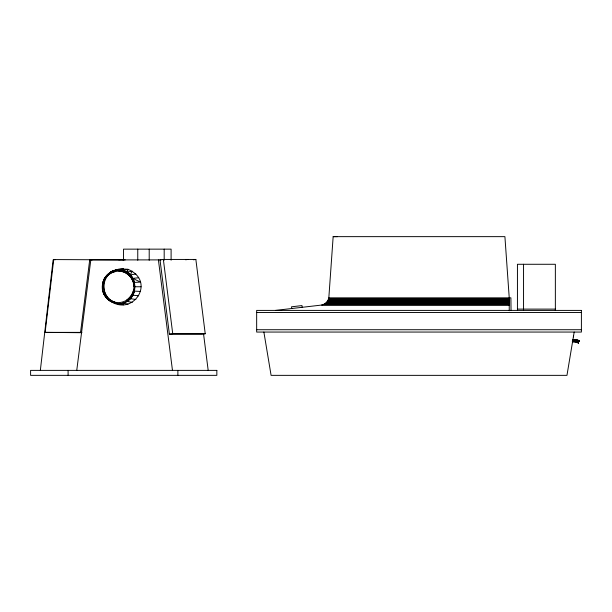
<?xml version="1.0" encoding="UTF-8"?>
<svg xmlns="http://www.w3.org/2000/svg" width="612" height="612" viewBox="0 0 612 612"><rect width="100%" height="100%" fill="white"/><g stroke="black" fill="none" stroke-linecap="round" stroke-linejoin="round"><path stroke-width="0.92" d="M572.687 341.756L578.516 342.116L578.791 340.456M578.202 342.437L577.827 343.041L578.386 342.139L578.355 343.087L578.386 342.139L572.319 341.098M275.423 310.406L321.606 305.059C325.202 304.432 328.2 301.433 328.828 297.837L333.158 236.645L504.908 236.645L509.238 297.837L509.238 310.728M337.487 236.645L333.158 236.645M40.338 370.382L53.129 259.893M81.32 332.706L45.127 332.377L53.711 259.572L125.177 259.893M80.555 332.377L89.75 259.572L92.16 259.893M76.752 370.382L90.813 259.893L160.933 259.893M113.824 302.175C104.3 300.676 100.246 288.573 103.696 280.388C106.978 270.68 119.126 268.354 128.015 269.334C157.368 281.665 131.473 319.326 107.896 299.184C112.409 304.126 117.955 302.756 123.463 304.807M126.432 300.331C104.82 312.334 91.854 273.151 118.797 271.093C128.757 270.917 136.331 281.75 133.34 290.815C132.437 294.739 129.094 298.396 126.432 300.331C130.257 297.853 133.271 293.806 133.753 289.193M114.643 301.9C100.353 298.71 100.353 274.819 114.643 271.629M106.695 297.952C95.992 287.954 106.297 267.528 120.74 270.236C138.205 271.476 140.01 299.367 122.836 303.001L128.015 304.187M572.35 341.718L578.516 342.116L572.373 341.091C580.39 342.468 581.423 339.851 572.694 339.629C581.499 339.476 581.117 343.125 572.824 340.463M573.383 336.852L573.513 336.065M576.94 340.884L578.952 341.221L578.784 340.502L575.946 340.127L579.22 340.769L572.602 340.188L578.768 340.632L578.386 342.911M574.186 332.056L566.964 375.355L271.093 375.355L263.879 332.056M115.523 270.779L118.919 269.334L118.598 269.953L123.035 270.527L123.463 268.722C113.166 268.492 101.707 276.41 102.418 286.76M118.598 303.575C136.881 304.348 141.318 274.719 122.545 270.527L126.99 272.202L128.015 269.334L122.836 270.542L123.463 268.722L122.545 270.527L118.598 269.953M103.306 281.604L104.407 278.376L105.884 277.404M126.783 272.225L128.015 269.334M138.687 295.78L132.781 295.175L134.418 291.121L140.446 291.434M138.687 277.741L132.781 278.376L134.418 282.423L140.446 282.094L132.781 278.376L130.18 274.895L132.253 271.139C125.07 273.771 117.428 266.801 110.405 272.225M132.253 302.389L126.783 301.326L130.18 298.656L132.781 295.175M110.604 272.202L112.233 271.774M576.443 341.244L579.296 340.647L576.665 341.198M130.18 274.895L135.895 274.008M118.682 259.779L123.823 259.442M185.612 259.779L187.892 259.442M163.358 259.442L160.015 259.893L169.386 334.175L201.883 334.175L205.227 333.731L195.855 259.442L163.358 259.442L172.729 333.731L205.227 333.731M193.354 259.779L195.855 259.442M169.386 334.175L172.729 333.731M135.175 286.76L141.043 286.76M102.977 291.113L104.614 295.168L107.215 298.648M130.379 298.648L135.895 299.52M118.797 271.093L122.752 271.629M122.545 271.629L126.432 273.197M126.233 273.197L129.392 275.683L132.016 278.927M131.817 278.927L133.546 282.706M328.828 297.837L510.898 297.837L511.035 310.406M328.621 298.717L509.238 298.717M328.323 299.574L509.238 299.574M327.94 300.393L509.238 300.393M327.481 301.173L509.238 301.173M326.946 301.9L509.238 301.9M326.341 302.573L509.238 302.573M325.668 303.177L509.238 303.177M324.941 303.713L509.238 303.713M324.161 304.172L509.238 304.172M323.343 304.554L509.238 304.554M322.486 304.845L509.238 304.845M321.606 305.059L509.238 305.059M517.438 309.106L555.359 309.106M256.665 312.525L581.4 312.525M256.665 329.723L581.4 329.723M45.127 332.377L81.962 332.377M579.22 340.769L572.648 340.15M574.699 340.777L578.768 341.511L578.73 340.838L575.249 340.341M576.917 341.029L578.952 341.221L578.784 340.502M575.219 340.517L578.715 340.922L575.242 340.394M575.265 340.241L578.753 340.7M572.495 339.66L574.997 339.997M121.719 259.572L123.18 259.786M53.711 259.572L55.172 259.786M122.545 270.527L126.829 272.126M116.372 303.108L118.919 304.187M103.306 291.924L104.614 295.168M578.684 341.113L578.768 341.511M133.34 282.706L133.86 286.76M203.498 333.548L208.187 370.382M158.409 259.893L172.469 370.382M302.183 307.308L301.976 305.587L291.511 306.803L291.71 308.517M555.359 310.406L555.359 264.277L517.438 264.277L517.438 310.406M523.551 264.277L523.551 310.406M177.878 370.382L177.878 375.355M171.1 260.245L171.1 249.145L123.517 249.145L123.517 260.245M164.184 249.145L164.184 260.245M149.206 249.145L149.206 260.245M137.761 249.145L137.761 260.245M68.093 370.382L68.093 375.355M581.4 310.406L256.665 310.406L256.665 332.056L581.4 332.056L581.4 310.406M216.839 370.382L30.6 370.382L30.6 375.355L216.839 375.355L216.839 370.382"/></g></svg>
